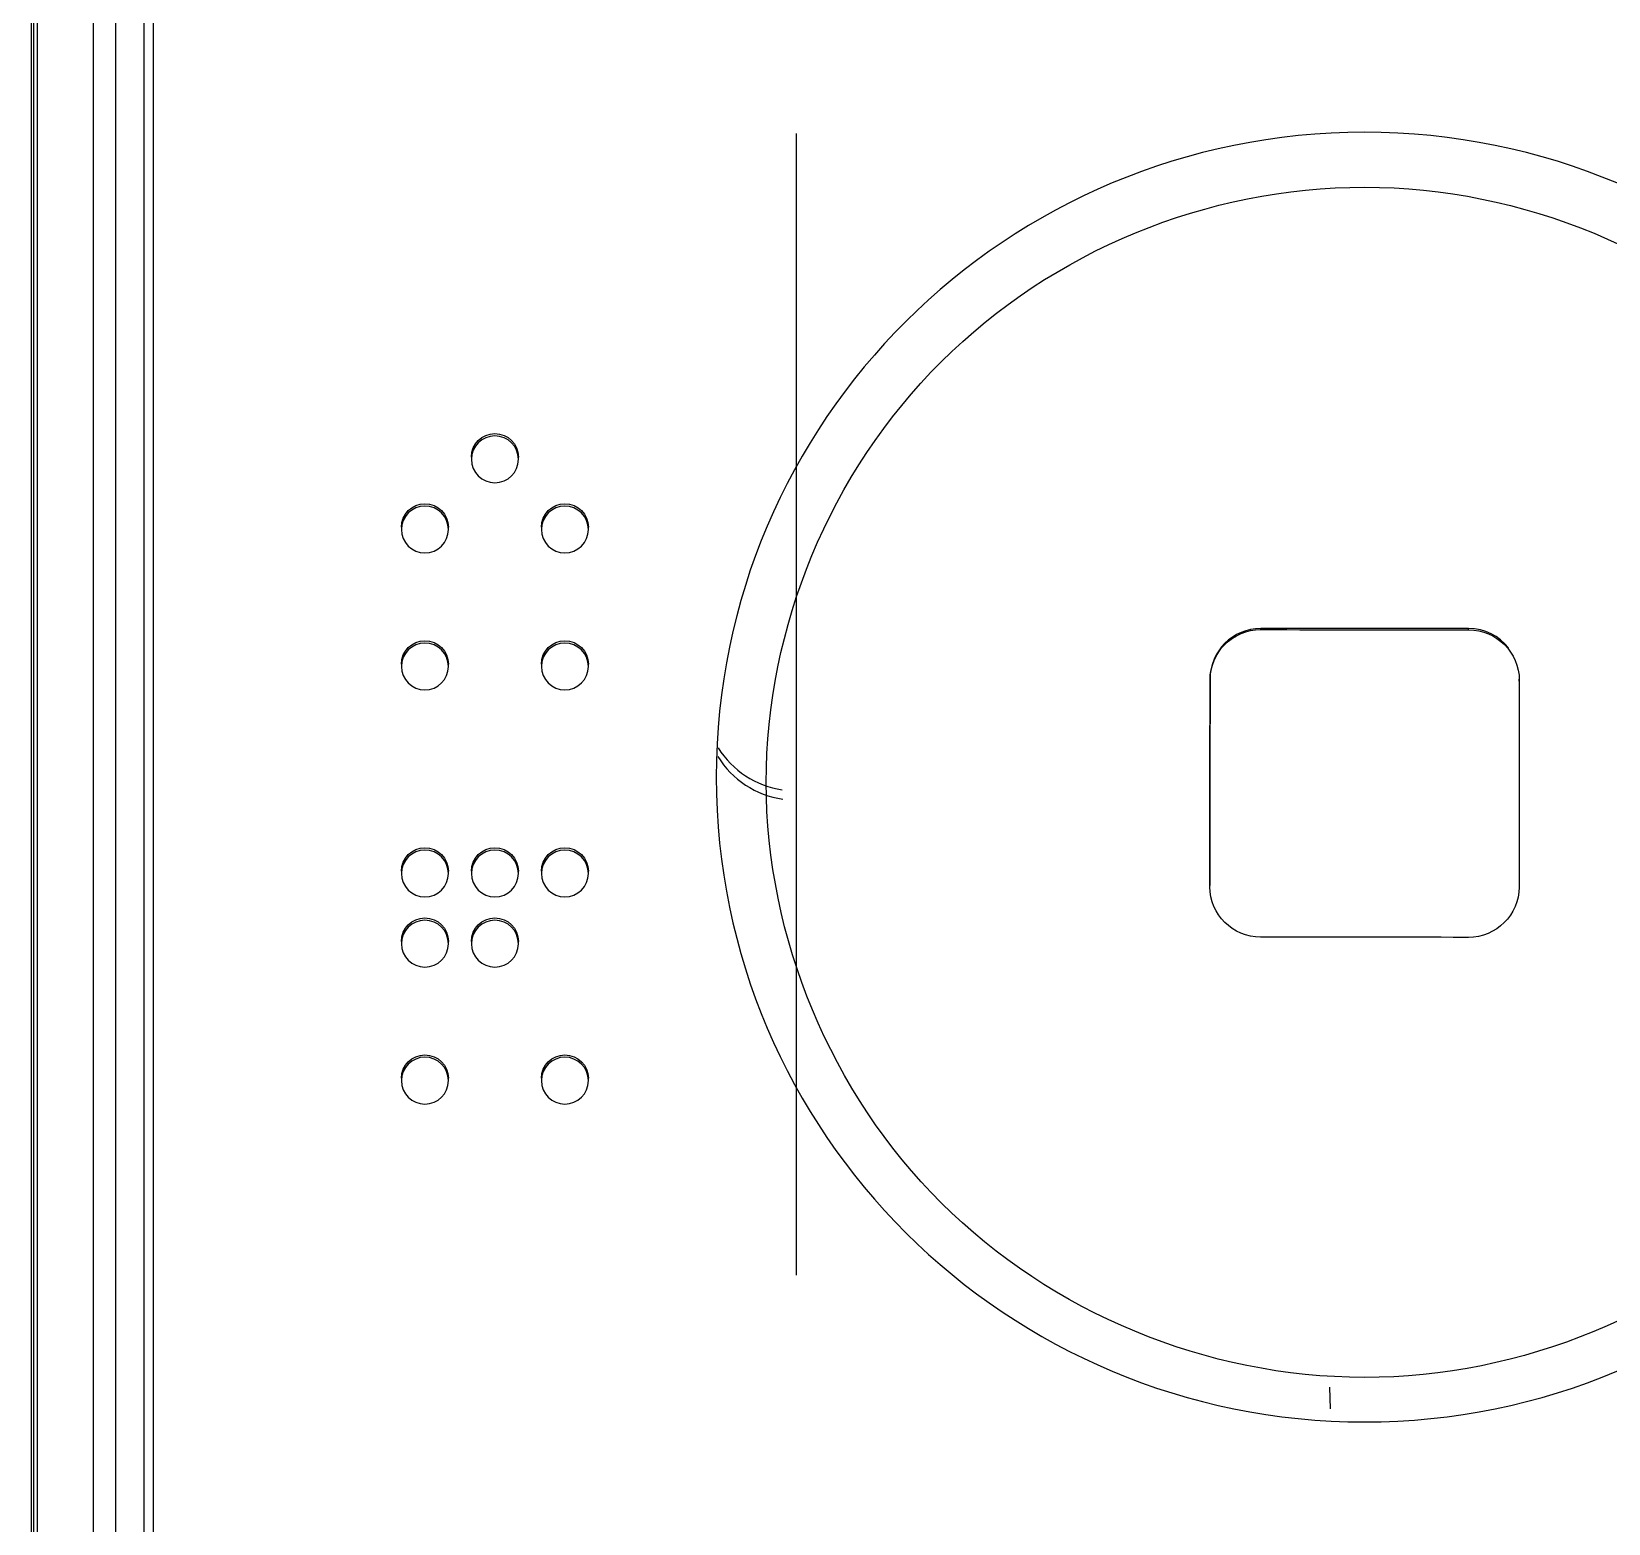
# Model space of a CAD drawing. Header units: millimetres. Extents: x 28 to 2974, y 8 to 3716.
# Drawn here: x 919.86 to 948.25, y 1082.14 to 1109 of the extents above; entities that cross this region are included whole.
import ezdxf

# ---------------------------------------------------------------- set-up
doc = ezdxf.new("R2010")
doc.units = ezdxf.units.MM
doc.layers.add('1LINE', color=7, linetype='CONTINUOUS')

msp = doc.modelspace()

# ---------------------------------------------------------------- linework, layer by layer
at = {"layer": '1LINE', "linetype": 'Continuous'}
for p, q in [((919.863, 1071.253), (919.863, 1294.559)), ((919.903, 1071.223), (919.903, 1293.064)), ((919.973, 1070.803), (919.973, 1292.645)), ((920.973, 1292.57), (920.973, 1070.7)), ((921.383, 1070.622), (921.383, 1266.047)), ((921.883, 1266.099), (921.883, 1070.674)), ((927.78, 1101.349), (927.78, 1101.285)), ((928.627, 1101.285), (928.627, 1101.338)), ((926.52, 1100.086), (926.52, 1100.022)), ((927.367, 1100.022), (927.367, 1100.075)), ((929.04, 1100.086), (929.04, 1100.022)), ((929.887, 1100.022), (929.887, 1100.075)), ((941.991, 1098.231), (941.991, 1098.252)), ((945.732, 1098.228), (945.732, 1098.249)), ((926.52, 1097.621), (926.52, 1097.558)), ((927.367, 1097.558), (927.367, 1097.61)), ((929.04, 1097.621), (929.04, 1097.558)), ((929.887, 1097.558), (929.887, 1097.61)), ((941.077, 1097.323), (941.077, 1097.344)), ((946.644, 1097.301), (946.644, 1097.341)), ((926.52, 1093.894), (926.52, 1093.83)), ((927.367, 1093.83), (927.367, 1093.883)), ((927.78, 1093.894), (927.78, 1093.83)), ((928.627, 1093.83), (928.627, 1093.883)), ((929.04, 1093.894), (929.04, 1093.83)), ((929.887, 1093.83), (929.887, 1093.883)), ((941.075, 1093.604), (941.075, 1093.625)), ((926.52, 1092.63), (926.52, 1092.566)), ((927.367, 1092.566), (927.367, 1092.619)), ((927.78, 1092.63), (927.78, 1092.566)), ((928.627, 1092.566), (928.627, 1092.619)), ((926.52, 1090.166), (926.52, 1090.102)), ((927.367, 1090.102), (927.367, 1090.155)), ((929.04, 1090.166), (929.04, 1090.102)), ((929.887, 1090.102), (929.887, 1090.155)), ((943.247, 1084.205), (943.235, 1084.592))]:
    msp.add_line(p, q, dxfattribs=at)
for centre, start_param, end_param in [((933.626, 1096.969), 3.697661, 4.560225), ((933.626, 1096.802), 3.690591, 4.565427)]:
    msp.add_ellipse(centre, major_axis=(1.65, 0), ratio=0.994522, start_param=start_param, end_param=end_param, dxfattribs=at)
for points, degree, knots in [([(925.289, 1062.226), (923.207, 1064.56), (922.059, 1067.565), (922.059, 1070.686), (922.059, 1070.686), (922.059, 1266.111), (922.059, 1266.111), (922.059, 1279.985), (933.409, 1291.271), (961.31, 1291.271), (972.659, 1279.985), (972.659, 1266.111), (972.659, 1266.111), (972.659, 1070.686), (972.659, 1070.686)], 3, [0, 0, 0, 0, 0.2, 0.2, 0.2, 0.4, 0.4, 0.4, 0.6, 0.6, 0.8, 0.8, 0.8, 1, 1, 1, 1]), ([(943.859, 1107.183), (950.305, 1107.183), (955.53, 1101.987), (955.53, 1089.166), (950.305, 1083.97), (937.413, 1083.97), (932.189, 1089.166), (932.189, 1101.987), (937.413, 1107.183), (943.859, 1107.183)], 3, [0, 0, 0, 0, 0.25, 0.25, 0.5, 0.5, 0.75, 0.75, 1, 1, 1, 1]), ([(933.626, 1107.162), (933.626, 1097.162), (933.626, 1086.609)], 1, [0, 0, 0.486557, 1, 1]), ([(943.86, 1106.194), (941.014, 1106.194), (938.249, 1105.054), (934.23, 1101.052), (933.088, 1098.275), (933.089, 1092.684), (934.253, 1089.889), (938.226, 1085.934), (941.008, 1084.772), (946.699, 1084.769), (949.486, 1085.93), (953.463, 1089.885), (954.63, 1092.655), (954.631, 1098.305), (953.465, 1101.076), (949.494, 1105.03), (946.705, 1106.194), (943.86, 1106.194)], 3, [0, 0, 0, 0, 0.125, 0.125, 0.25, 0.25, 0.375, 0.375, 0.5, 0.5, 0.625, 0.625, 0.75, 0.75, 0.875, 0.875, 1, 1, 1, 1]), ([(927.78, 1101.338), (927.78, 1101.338), (927.78, 1101.338), (927.78, 1101.571), (927.97, 1101.76), (928.203, 1101.76)], 3, [0, 0, 0, 0, 0.000063, 0.000063, 1, 1, 1, 1]), ([(928.204, 1101.718), (928.438, 1101.718), (928.627, 1101.529), (928.627, 1101.064), (928.438, 1100.875), (927.97, 1100.875), (927.78, 1101.064), (927.78, 1101.529), (927.97, 1101.718), (928.204, 1101.718)], 3, [0, 0, 0, 0, 0.25, 0.25, 0.5, 0.5, 0.75, 0.75, 1, 1, 1, 1]), ([(928.203, 1101.76), (928.438, 1101.76), (928.627, 1101.571), (928.627, 1101.338), (928.627, 1101.338), (928.627, 1101.338)], 3, [0, 0, 0, 0, 0.999688, 0.999688, 1, 1, 1, 1]), ([(926.943, 1100.454), (927.177, 1100.454), (927.367, 1100.265), (927.367, 1099.8), (927.177, 1099.611), (926.71, 1099.611), (926.52, 1099.8), (926.52, 1100.265), (926.71, 1100.454), (926.943, 1100.454)], 3, [0, 0, 0, 0, 0.25, 0.25, 0.5, 0.5, 0.75, 0.75, 1, 1, 1, 1]), ([(926.943, 1100.496), (927.177, 1100.496), (927.367, 1100.307), (927.367, 1100.074), (927.367, 1100.074), (927.367, 1100.074)], 3, [0, 0, 0, 0, 0.999564, 0.999564, 1, 1, 1, 1]), ([(929.04, 1100.075), (929.04, 1100.075), (929.04, 1100.075), (929.04, 1100.307), (929.229, 1100.496), (929.464, 1100.496)], 3, [0, 0, 0, 0, 0.000125, 0.000125, 1, 1, 1, 1]), ([(929.463, 1100.454), (929.697, 1100.454), (929.887, 1100.265), (929.887, 1099.8), (929.697, 1099.611), (929.229, 1099.611), (929.04, 1099.8), (929.04, 1100.265), (929.229, 1100.454), (929.463, 1100.454)], 3, [0, 0, 0, 0, 0.25, 0.25, 0.5, 0.5, 0.75, 0.75, 1, 1, 1, 1]), ([(926.943, 1098.032), (927.177, 1098.032), (927.367, 1097.843), (927.367, 1097.61), (927.367, 1097.61), (927.367, 1097.61)], 3, [0, 0, 0, 0, 0.9995, 0.9995, 1, 1, 1, 1]), ([(929.04, 1097.61), (929.04, 1097.61), (929.04, 1097.61), (929.04, 1097.843), (929.229, 1098.032), (929.464, 1098.032)], 3, [0, 0, 0, 0, 0.000501, 0.000501, 1, 1, 1, 1]), ([(945.732, 1098.228), (946.237, 1098.228), (946.644, 1097.82), (946.644, 1097.32), (946.644, 1096.17), (946.643, 1095.021), (946.641, 1093.871)], 3, [0, 0, 0, 0, 0.5, 0.5, 0.5, 1, 1, 1, 1]), ([(926.943, 1097.99), (927.177, 1097.99), (927.367, 1097.801), (927.367, 1097.336), (927.177, 1097.147), (926.71, 1097.147), (926.52, 1097.336), (926.52, 1097.801), (926.71, 1097.99), (926.943, 1097.99)], 3, [0, 0, 0, 0, 0.25, 0.25, 0.5, 0.5, 0.75, 0.75, 1, 1, 1, 1]), ([(929.463, 1097.99), (929.697, 1097.99), (929.887, 1097.801), (929.887, 1097.336), (929.697, 1097.147), (929.229, 1097.147), (929.04, 1097.336), (929.04, 1097.801), (929.229, 1097.99), (929.463, 1097.99)], 3, [0, 0, 0, 0, 0.25, 0.25, 0.5, 0.5, 0.75, 0.75, 1, 1, 1, 1]), ([(926.943, 1094.262), (927.177, 1094.262), (927.367, 1094.074), (927.367, 1093.608), (927.177, 1093.419), (926.71, 1093.419), (926.52, 1093.608), (926.52, 1094.074), (926.71, 1094.262), (926.943, 1094.262)], 3, [0, 0, 0, 0, 0.25, 0.25, 0.5, 0.5, 0.75, 0.75, 1, 1, 1, 1]), ([(926.943, 1094.304), (927.177, 1094.304), (927.367, 1094.115), (927.367, 1093.883), (927.367, 1093.882), (927.367, 1093.882)], 3, [0, 0, 0, 0, 0.9995, 0.9995, 1, 1, 1, 1]), ([(928.204, 1094.262), (928.438, 1094.262), (928.627, 1094.074), (928.627, 1093.608), (928.438, 1093.419), (927.97, 1093.419), (927.78, 1093.608), (927.78, 1094.074), (927.97, 1094.262), (928.204, 1094.262)], 3, [0, 0, 0, 0, 0.25, 0.25, 0.5, 0.5, 0.75, 0.75, 1, 1, 1, 1]), ([(928.203, 1094.304), (928.438, 1094.304), (928.627, 1094.115), (928.627, 1093.883), (928.627, 1093.883), (928.627, 1093.883)], 3, [0, 0, 0, 0, 0.999811, 0.999811, 1, 1, 1, 1]), ([(929.04, 1093.882), (929.04, 1093.882), (929.04, 1093.883), (929.04, 1094.115), (929.229, 1094.304), (929.464, 1094.304)], 3, [0, 0, 0, 0, 0.000501, 0.000501, 1, 1, 1, 1]), ([(929.463, 1094.262), (929.697, 1094.262), (929.887, 1094.074), (929.887, 1093.608), (929.697, 1093.419), (929.229, 1093.419), (929.04, 1093.608), (929.04, 1094.074), (929.229, 1094.262), (929.463, 1094.262)], 3, [0, 0, 0, 0, 0.25, 0.25, 0.5, 0.5, 0.75, 0.75, 1, 1, 1, 1]), ([(946.641, 1093.871), (946.641, 1093.78), (946.641, 1093.688), (946.641, 1093.598), (946.641, 1093.097), (946.232, 1092.691), (945.728, 1092.692)], 3, [0, 0, 0, 0, 0.5, 0.5, 0.5, 1, 1, 1, 1]), ([(926.943, 1092.999), (927.177, 1092.999), (927.367, 1092.81), (927.367, 1092.344), (927.177, 1092.156), (926.71, 1092.156), (926.52, 1092.344), (926.52, 1092.81), (926.71, 1092.999), (926.943, 1092.999)], 3, [0, 0, 0, 0, 0.25, 0.25, 0.5, 0.5, 0.75, 0.75, 1, 1, 1, 1]), ([(926.943, 1093.041), (927.177, 1093.041), (927.367, 1092.852), (927.367, 1092.619), (927.367, 1092.619), (927.367, 1092.619)], 3, [0, 0, 0, 0, 0.999624, 0.999624, 1, 1, 1, 1]), ([(928.204, 1092.999), (928.438, 1092.999), (928.627, 1092.81), (928.627, 1092.344), (928.438, 1092.156), (927.97, 1092.156), (927.78, 1092.344), (927.78, 1092.81), (927.97, 1092.999), (928.204, 1092.999)], 3, [0, 0, 0, 0, 0.25, 0.25, 0.5, 0.5, 0.75, 0.75, 1, 1, 1, 1]), ([(928.203, 1093.041), (928.438, 1093.041), (928.627, 1092.852), (928.627, 1092.619), (928.627, 1092.619), (928.627, 1092.619)], 3, [0, 0, 0, 0, 0.999938, 0.999938, 1, 1, 1, 1]), ([(926.943, 1090.535), (927.177, 1090.535), (927.367, 1090.346), (927.367, 1089.88), (927.177, 1089.692), (926.71, 1089.692), (926.52, 1089.88), (926.52, 1090.346), (926.71, 1090.535), (926.943, 1090.535)], 3, [0, 0, 0, 0, 0.25, 0.25, 0.5, 0.5, 0.75, 0.75, 1, 1, 1, 1]), ([(926.943, 1090.576), (927.177, 1090.576), (927.367, 1090.388), (927.367, 1090.155), (927.367, 1090.155), (927.367, 1090.155)], 3, [0, 0, 0, 0, 0.999564, 0.999564, 1, 1, 1, 1]), ([(929.04, 1090.155), (929.04, 1090.155), (929.04, 1090.155), (929.04, 1090.388), (929.229, 1090.576), (929.464, 1090.576)], 3, [0, 0, 0, 0, 0.000437, 0.000437, 1, 1, 1, 1]), ([(929.463, 1090.535), (929.697, 1090.535), (929.887, 1090.346), (929.887, 1089.88), (929.697, 1089.692), (929.229, 1089.692), (929.04, 1089.88), (929.04, 1090.346), (929.229, 1090.535), (929.463, 1090.535)], 3, [0, 0, 0, 0, 0.25, 0.25, 0.5, 0.5, 0.75, 0.75, 1, 1, 1, 1])]:
    msp.add_open_spline(points, degree=degree, knots=knots, dxfattribs=at)
for points in [[(926.52, 1100.075), (926.52, 1100.307), (926.71, 1100.496), (926.943, 1100.496)], [(929.464, 1100.496), (929.697, 1100.496), (929.887, 1100.307), (929.887, 1100.075)], [(926.52, 1097.611), (926.52, 1097.843), (926.71, 1098.032), (926.943, 1098.032)], [(929.464, 1098.032), (929.697, 1098.032), (929.886, 1097.843), (929.887, 1097.611)], [(941.991, 1098.252), (941.487, 1098.252), (941.079, 1097.846), (941.077, 1097.344)], [(941.077, 1097.323), (941.079, 1097.825), (941.487, 1098.231), (941.991, 1098.231)], [(945.732, 1098.249), (944.485, 1098.25), (943.238, 1098.25), (941.991, 1098.252)], [(941.991, 1098.231), (943.238, 1098.229), (944.485, 1098.229), (945.732, 1098.228)], [(946.449, 1097.901), (946.282, 1098.113), (946.024, 1098.249), (945.732, 1098.249)], [(941.077, 1097.344), (941.077, 1096.105), (941.076, 1094.864), (941.075, 1093.625)], [(941.075, 1093.604), (941.076, 1094.843), (941.077, 1096.084), (941.077, 1097.323)], [(926.52, 1093.883), (926.52, 1094.115), (926.71, 1094.304), (926.943, 1094.304)], [(927.78, 1093.883), (927.78, 1094.115), (927.97, 1094.304), (928.203, 1094.304)], [(929.464, 1094.304), (929.697, 1094.304), (929.886, 1094.116), (929.887, 1093.883)], [(941.988, 1092.695), (941.483, 1092.695), (941.075, 1093.101), (941.075, 1093.604)], [(926.52, 1092.619), (926.52, 1092.852), (926.71, 1093.041), (926.943, 1093.041)], [(927.78, 1092.619), (927.78, 1092.852), (927.97, 1093.041), (928.203, 1093.041)], [(945.454, 1092.692), (944.298, 1092.693), (943.143, 1092.694), (941.988, 1092.695)], [(945.728, 1092.692), (945.637, 1092.692), (945.546, 1092.692), (945.454, 1092.692)], [(926.52, 1090.155), (926.52, 1090.388), (926.71, 1090.576), (926.943, 1090.576)], [(929.464, 1090.576), (929.697, 1090.576), (929.886, 1090.388), (929.887, 1090.155)]]:
    msp.add_open_spline(points, degree=3, dxfattribs=at)

doc.saveas('drawing.dxf')
